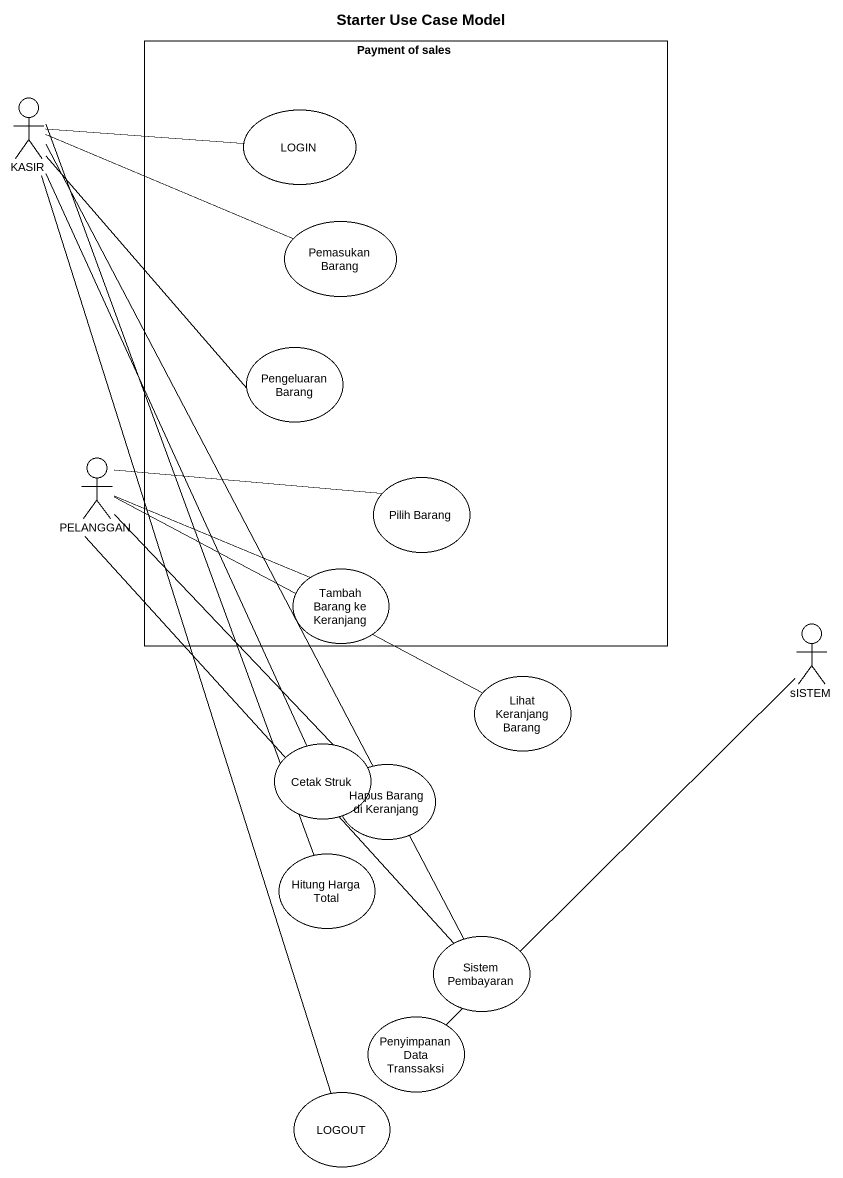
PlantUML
@startuml
title Starter Use Case Model
rectangle "Payment of sales" as Payment_of_sales {
  usecase LOGIN
  usecase "Pemasukan Barang" as Pemasukan_Barang
  usecase "Pengeluaran Barang" as Pengeluaran_Barang
  usecase "Pilih Barang" as Pilih_Barang
  usecase "Tambah Barang ke Keranjang" as Tambah_Barang_ke_Keranjang
}
actor KASIR
actor PELANGGAN
actor sISTEM
usecase "Lihat Keranjang Barang" as Lihat_Keranjang_Barang
usecase "Cetak Struk" as Cetak_Struk
usecase "Hapus Barang di Keranjang" as Hapus_Barang_di_Keranjang
usecase "Hitung Harga Total" as Hitung_Harga_Total
usecase "Sistem Pembayaran" as Sistem_Pembayaran
usecase "Penyimpanan Data Transsaksi" as Penyimpanan_Data_Transsaksi
usecase LOGOUT
KASIR -right- LOGIN
KASIR -- Pengeluaran_Barang
KASIR -- Cetak_Struk
KASIR -- Hitung_Harga_Total
KASIR -- Sistem_Pembayaran
KASIR -- LOGOUT
Pemasukan_Barang -left- KASIR
PELANGGAN -right- Pilih_Barang
PELANGGAN -right- Tambah_Barang_ke_Keranjang
PELANGGAN -right- Lihat_Keranjang_Barang
PELANGGAN -- Hapus_Barang_di_Keranjang
PELANGGAN -- Sistem_Pembayaran
sISTEM -- Penyimpanan_Data_Transsaksi
@enduml
